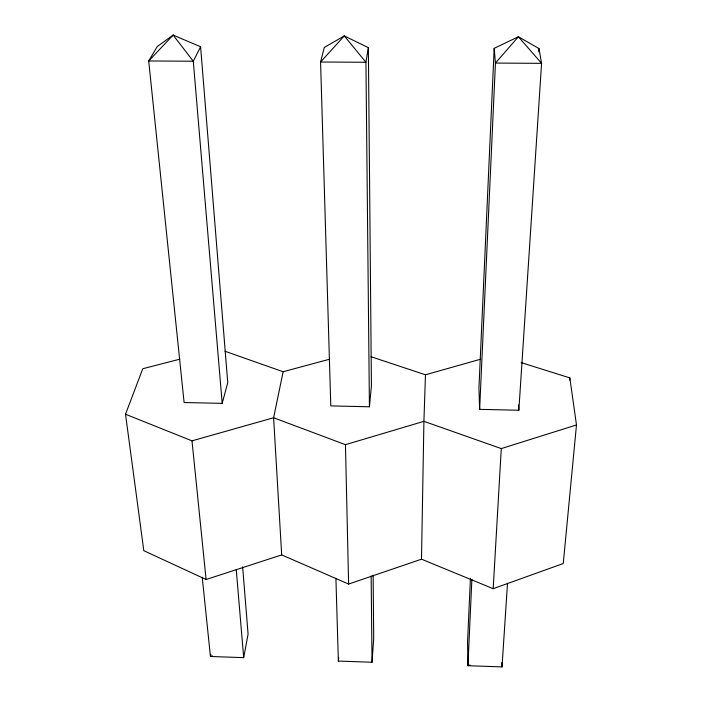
<?xml version="1.0" encoding="UTF-8"?>
<svg xmlns="http://www.w3.org/2000/svg" width="702" height="702" viewBox="0 0 702 702"><rect width="100%" height="100%" fill="white"/><g stroke="black" fill="none" stroke-linecap="round" stroke-linejoin="round"><path stroke-width="1.05" d="M521.121 362.592L569.848 377.904L576.482 424.964L563.258 563.522L493.181 588.688L421.498 559.187L423.911 421.332L425.473 374.798L480.633 359.196M470.419 578.325L467.567 641.777L467.936 665.715L502.018 666.9L507.502 583.318M494.173 48.333L478.931 388.25L479.633 409.363L518.848 410.24L541.584 63.338L538.969 48.552L518.392 36.75L494.173 48.333L495.445 63.075L479.633 409.363M471.876 579.264L467.936 665.715L469.971 664.969M493.181 588.688L501.281 448.587L576.482 424.964M538.767 51.825L538.969 48.552M335.907 578.255L338.364 661.073L372.025 662.249L373.71 638.504L373.139 575.236M569.647 380.072L569.848 377.904M369.427 406.783L371.428 385.846L368.366 47.639L344.287 35.916L324.306 47.42L320.577 62.013L330.791 405.914L369.427 406.783L365.935 62.267L368.366 47.639M338.364 661.073L338.697 657.844M202.229 577.272L210.442 656.493L243.682 657.651L248.087 634.152L242.638 566.812M329.326 359.284L283.134 371.735L273.604 417.76L281.695 554.905L348.613 584.064L421.498 559.187M210.907 654.361L210.442 656.493L212.495 655.887M222.192 403.378L227.755 382.669L200.596 46.744L173.14 35.1L157.257 46.534L148.701 60.969L184.108 402.527L222.192 403.378L193.287 61.223L200.596 46.744M281.695 554.905L206.098 579.51L143.805 550.684L125.518 414.233L142.778 368.725L179.782 359.187M125.518 414.233L191.997 440.838L273.604 417.76L345.454 444.682L423.911 421.332L501.281 448.587M371.007 356.704L425.473 374.798M225.017 351.263L283.134 371.735M191.997 440.838L206.098 579.51M236.249 569.655L243.682 657.651M518.427 404.949L518.848 410.24M501.825 662.539L502.018 666.9M345.454 444.682L348.613 584.064M371.147 576.07L372.025 662.249M518.392 36.75L495.445 63.075L541.584 63.338L518.392 36.75M344.287 35.916L320.577 62.013L365.935 62.267L344.287 35.916M173.14 35.1L148.701 60.969L193.287 61.223L173.14 35.1"/></g></svg>
